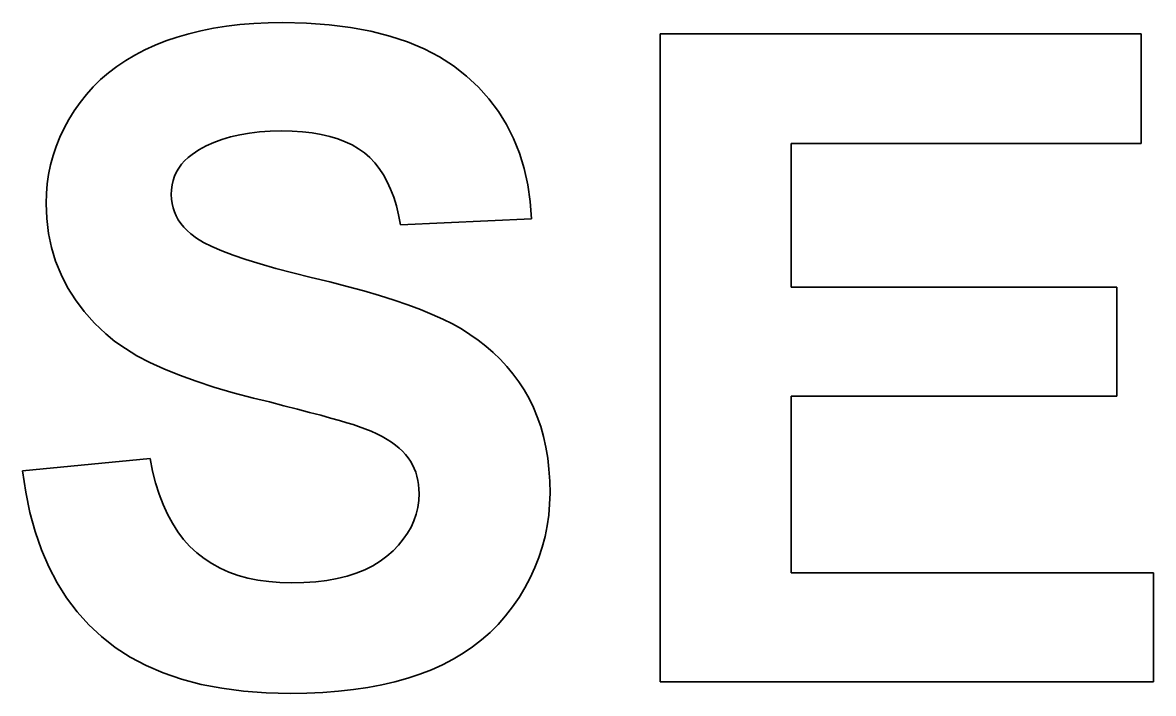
# Model space of a CAD drawing. Extents: x 23 to 587, y 4 to 413.
# Drawn here: x 237.538 to 238.846, y 159.187 to 159.963 of the extents above; entities that cross this region are included whole.
import ezdxf

# ---------------------------------------------------------------- set-up
doc = ezdxf.new("R2010")
doc.units = 0
doc.layers.get('0').update_dxf_attribs({"lineweight": 13})

# ---------------------------------------------------------------- blocks, each defined once
blk = doc.blocks.new('BLOCK7080')
at = {"color": 7, "lineweight": 35, "ltscale": 0.000852099}
blk.add_line((-61.5871, 38.8887), (-61.553, 38.8893), dxfattribs=at)
at = {"color": 7, "lineweight": 35, "ltscale": 0.001377}
blk.add_line((-61.553, 38.8893), (-61.498, 38.888), dxfattribs=at)
at = {"color": 7, "lineweight": 35, "ltscale": 0.000702461}
blk.add_line((-61.7973, 38.8559), (-61.7703, 38.8637), dxfattribs=at)
at = {"color": 7, "lineweight": 35, "ltscale": 0.000720176}
blk.add_line((-61.7703, 38.8637), (-61.7423, 38.8705), dxfattribs=at)
at = {"color": 7, "lineweight": 35, "ltscale": 0.000739418}
blk.add_line((-61.7423, 38.8705), (-61.7133, 38.8762), dxfattribs=at)
at = {"color": 7, "lineweight": 35, "ltscale": 0.000759692}
blk.add_line((-61.7133, 38.8762), (-61.6833, 38.8809), dxfattribs=at)
at = {"color": 7, "lineweight": 35, "ltscale": 0.000781481}
blk.add_line((-61.6833, 38.8809), (-61.6522, 38.8846), dxfattribs=at)
at = {"color": 7, "lineweight": 35, "ltscale": 0.000803925}
blk.add_line((-61.6522, 38.8846), (-61.6202, 38.8872), dxfattribs=at)
at = {"color": 7, "lineweight": 35, "ltscale": 0.000827365}
blk.add_line((-61.6202, 38.8872), (-61.5871, 38.8887), dxfattribs=at)
at = {"color": 7, "lineweight": 35, "ltscale": 0.001311}
blk.add_line((-61.498, 38.888), (-61.4457, 38.8843), dxfattribs=at)
at = {"color": 7, "lineweight": 35, "ltscale": 0.001247}
blk.add_line((-61.4457, 38.8843), (-61.3962, 38.8781), dxfattribs=at)
at = {"color": 7, "lineweight": 35, "ltscale": 0.001188}
blk.add_line((-61.3962, 38.8781), (-61.3495, 38.8695), dxfattribs=at)
at = {"color": 7, "lineweight": 35, "ltscale": 0.001132}
blk.add_line((-61.3495, 38.8695), (-61.3056, 38.8583), dxfattribs=at)
at = {"color": 7, "lineweight": 35, "ltscale": 0.027805}
blk.add_line((-60.6803, 38.8637), (-59.5681, 38.8637), dxfattribs=at)
at = {"color": 7, "lineweight": 35, "ltscale": 0.0375}
blk.add_line((-60.6803, 37.3637), (-60.6803, 38.8637), dxfattribs=at)
at = {"color": 7, "lineweight": 35, "ltscale": 0.006344}
blk.add_line((-59.5681, 38.8637), (-59.5681, 38.6099), dxfattribs=at)
at = {"color": 7, "lineweight": 35, "ltscale": 0.000656511}
blk.add_line((-61.8721, 38.8262), (-61.8482, 38.8371), dxfattribs=at)
at = {"color": 7, "lineweight": 35, "ltscale": 0.000671203}
blk.add_line((-61.8482, 38.8371), (-61.8233, 38.847), dxfattribs=at)
at = {"color": 7, "lineweight": 35, "ltscale": 0.000686353}
blk.add_line((-61.8233, 38.847), (-61.7973, 38.8559), dxfattribs=at)
at = {"color": 7, "lineweight": 35, "ltscale": 0.001083}
blk.add_line((-61.3056, 38.8583), (-61.2644, 38.8447), dxfattribs=at)
at = {"color": 7, "lineweight": 35, "ltscale": 0.001039}
blk.add_line((-61.2644, 38.8447), (-61.2261, 38.8286), dxfattribs=at)
at = {"color": 7, "lineweight": 35, "ltscale": 0.000627717}
blk.add_line((-61.9164, 38.8015), (-61.8949, 38.8143), dxfattribs=at)
at = {"color": 7, "lineweight": 35, "ltscale": 0.000641039}
blk.add_line((-61.8949, 38.8143), (-61.8721, 38.8262), dxfattribs=at)
at = {"color": 7, "lineweight": 35, "ltscale": 0.001002}
blk.add_line((-61.2261, 38.8286), (-61.1906, 38.81), dxfattribs=at)
at = {"color": 7, "lineweight": 35, "ltscale": 0.000606781}
blk.add_line((-61.9562, 38.773), (-61.9369, 38.7877), dxfattribs=at)
at = {"color": 7, "lineweight": 35, "ltscale": 0.000616202}
blk.add_line((-61.9369, 38.7877), (-61.9164, 38.8015), dxfattribs=at)
at = {"color": 7, "lineweight": 35, "ltscale": 0.000973123}
blk.add_line((-61.1906, 38.81), (-61.1579, 38.789), dxfattribs=at)
at = {"color": 7, "lineweight": 35, "ltscale": 0.000951848}
blk.add_line((-61.1579, 38.789), (-61.1279, 38.7655), dxfattribs=at)
at = {"color": 7, "lineweight": 35, "ltscale": 0.00059948}
blk.add_line((-61.9743, 38.7573), (-61.9562, 38.773), dxfattribs=at)
at = {"color": 7, "lineweight": 35, "ltscale": 0.000933457}
blk.add_line((-61.1279, 38.7655), (-61.1007, 38.7399), dxfattribs=at)
at = {"color": 7, "lineweight": 35, "ltscale": 0.000591919}
blk.add_line((-62.0072, 38.7231), (-61.9913, 38.7407), dxfattribs=at)
at = {"color": 7, "lineweight": 35, "ltscale": 0.000594416}
blk.add_line((-61.9913, 38.7407), (-61.9743, 38.7573), dxfattribs=at)
at = {"color": 7, "lineweight": 35, "ltscale": 0.00091573}
blk.add_line((-61.1007, 38.7399), (-61.0762, 38.7126), dxfattribs=at)
at = {"color": 7, "lineweight": 35, "ltscale": 0.00059134}
blk.add_line((-62.0219, 38.7046), (-62.0072, 38.7231), dxfattribs=at)
at = {"color": 7, "lineweight": 35, "ltscale": 0.000904527}
blk.add_line((-61.0762, 38.7126), (-61.0545, 38.6837), dxfattribs=at)
at = {"color": 7, "lineweight": 35, "ltscale": 0.000589929}
blk.add_line((-62.0478, 38.665), (-62.0355, 38.6851), dxfattribs=at)
at = {"color": 7, "lineweight": 35, "ltscale": 0.000593373}
blk.add_line((-62.0355, 38.6851), (-62.0219, 38.7046), dxfattribs=at)
at = {"color": 7, "lineweight": 35, "ltscale": 0.000900453}
blk.add_line((-61.0545, 38.6837), (-61.0354, 38.6532), dxfattribs=at)
at = {"color": 7, "lineweight": 35, "ltscale": 0.000579563}
blk.add_line((-62.0589, 38.6447), (-62.0478, 38.665), dxfattribs=at)
at = {"color": 7, "lineweight": 35, "ltscale": 0.00057219}
blk.add_line((-62.0686, 38.6239), (-62.0589, 38.6447), dxfattribs=at)
at = {"color": 7, "lineweight": 35, "ltscale": 0.000544876}
blk.add_line((-61.6525, 38.6299), (-61.6738, 38.625), dxfattribs=at)
at = {"color": 7, "lineweight": 35, "ltscale": 0.000567602}
blk.add_line((-61.6302, 38.6337), (-61.6525, 38.6299), dxfattribs=at)
at = {"color": 7, "lineweight": 35, "ltscale": 0.00059233}
blk.add_line((-61.6066, 38.6364), (-61.6302, 38.6337), dxfattribs=at)
at = {"color": 7, "lineweight": 35, "ltscale": 0.000618349}
blk.add_line((-61.5819, 38.638), (-61.6066, 38.6364), dxfattribs=at)
at = {"color": 7, "lineweight": 35, "ltscale": 0.000645771}
blk.add_line((-61.5561, 38.6386), (-61.5819, 38.638), dxfattribs=at)
at = {"color": 7, "lineweight": 35, "ltscale": 0.00062366}
blk.add_line((-61.5312, 38.6381), (-61.5561, 38.6386), dxfattribs=at)
at = {"color": 7, "lineweight": 35, "ltscale": 0.00059268}
blk.add_line((-61.5075, 38.6366), (-61.5312, 38.6381), dxfattribs=at)
at = {"color": 7, "lineweight": 35, "ltscale": 0.000563172}
blk.add_line((-61.4851, 38.634), (-61.5075, 38.6366), dxfattribs=at)
at = {"color": 7, "lineweight": 35, "ltscale": 0.000534946}
blk.add_line((-61.464, 38.6305), (-61.4851, 38.634), dxfattribs=at)
at = {"color": 7, "lineweight": 35, "ltscale": 0.000508481}
blk.add_line((-61.4442, 38.6259), (-61.464, 38.6305), dxfattribs=at)
at = {"color": 7, "lineweight": 35, "ltscale": 0.000903432}
blk.add_line((-61.0354, 38.6532), (-61.0191, 38.6209), dxfattribs=at)
at = {"color": 7, "lineweight": 35, "ltscale": 0.000561361}
blk.add_line((-62.0842, 38.5817), (-62.0771, 38.603), dxfattribs=at)
at = {"color": 7, "lineweight": 35, "ltscale": 0.000565407}
blk.add_line((-62.0771, 38.603), (-62.0686, 38.6239), dxfattribs=at)
at = {"color": 7, "lineweight": 35, "ltscale": 0.000476045}
blk.add_line((-61.7306, 38.6039), (-61.7473, 38.5947), dxfattribs=at)
at = {"color": 7, "lineweight": 35, "ltscale": 0.000489228}
blk.add_line((-61.7128, 38.612), (-61.7306, 38.6039), dxfattribs=at)
at = {"color": 7, "lineweight": 35, "ltscale": 0.000505497}
blk.add_line((-61.6939, 38.6191), (-61.7128, 38.612), dxfattribs=at)
at = {"color": 7, "lineweight": 35, "ltscale": 0.000524072}
blk.add_line((-61.6738, 38.625), (-61.6939, 38.6191), dxfattribs=at)
at = {"color": 7, "lineweight": 35, "ltscale": 0.000484126}
blk.add_line((-61.4257, 38.6204), (-61.4442, 38.6259), dxfattribs=at)
at = {"color": 7, "lineweight": 35, "ltscale": 0.00046204}
blk.add_line((-61.4084, 38.6138), (-61.4257, 38.6204), dxfattribs=at)
at = {"color": 7, "lineweight": 35, "ltscale": 0.000442618}
blk.add_line((-61.3924, 38.6062), (-61.4084, 38.6138), dxfattribs=at)
at = {"color": 7, "lineweight": 35, "ltscale": 0.00042589}
blk.add_line((-61.3777, 38.5976), (-61.3924, 38.6062), dxfattribs=at)
at = {"color": 7, "lineweight": 35, "ltscale": 0.000912871}
blk.add_line((-61.0191, 38.6209), (-61.0054, 38.5871), dxfattribs=at)
at = {"color": 7, "lineweight": 35, "ltscale": 0.008313}
blk.add_line((-60.3774, 38.6099), (-60.3774, 38.2774), dxfattribs=at)
at = {"color": 7, "lineweight": 35, "ltscale": 0.020234}
blk.add_line((-59.5681, 38.6099), (-60.3774, 38.6099), dxfattribs=at)
at = {"color": 7, "lineweight": 35, "ltscale": 0.000559222}
blk.add_line((-62.0901, 38.5601), (-62.0842, 38.5817), dxfattribs=at)
at = {"color": 7, "lineweight": 35, "ltscale": 0.000280001}
blk.add_line((-61.7719, 38.5772), (-61.7801, 38.5695), dxfattribs=at)
at = {"color": 7, "lineweight": 35, "ltscale": 0.000290932}
blk.add_line((-61.7628, 38.5844), (-61.7719, 38.5772), dxfattribs=at)
at = {"color": 7, "lineweight": 35, "ltscale": 0.000465464}
blk.add_line((-61.7473, 38.5947), (-61.7628, 38.5844), dxfattribs=at)
at = {"color": 7, "lineweight": 35, "ltscale": 0.000413217}
blk.add_line((-61.3643, 38.5879), (-61.3777, 38.5976), dxfattribs=at)
at = {"color": 7, "lineweight": 35, "ltscale": 0.000409616}
blk.add_line((-61.3519, 38.5772), (-61.3643, 38.5879), dxfattribs=at)
at = {"color": 7, "lineweight": 35, "ltscale": 0.000416213}
blk.add_line((-61.3405, 38.5651), (-61.3519, 38.5772), dxfattribs=at)
at = {"color": 7, "lineweight": 35, "ltscale": 0.000929425}
blk.add_line((-61.0054, 38.5871), (-60.9945, 38.5515), dxfattribs=at)
at = {"color": 7, "lineweight": 35, "ltscale": 0.000558711}
blk.add_line((-62.0946, 38.5382), (-62.0901, 38.5601), dxfattribs=at)
at = {"color": 7, "lineweight": 35, "ltscale": 0.000262668}
blk.add_line((-61.7936, 38.5528), (-61.7989, 38.5437), dxfattribs=at)
at = {"color": 7, "lineweight": 35, "ltscale": 0.000265872}
blk.add_line((-61.7873, 38.5614), (-61.7936, 38.5528), dxfattribs=at)
at = {"color": 7, "lineweight": 35, "ltscale": 0.000271835}
blk.add_line((-61.7801, 38.5695), (-61.7873, 38.5614), dxfattribs=at)
at = {"color": 7, "lineweight": 35, "ltscale": 0.000425983}
blk.add_line((-61.3299, 38.5517), (-61.3405, 38.5651), dxfattribs=at)
at = {"color": 7, "lineweight": 35, "ltscale": 0.000439502}
blk.add_line((-61.3202, 38.537), (-61.3299, 38.5517), dxfattribs=at)
at = {"color": 7, "lineweight": 35, "ltscale": 0.000952442}
blk.add_line((-60.9945, 38.5515), (-60.9863, 38.5143), dxfattribs=at)
at = {"color": 7, "lineweight": 35, "ltscale": 0.000560198}
blk.add_line((-62.0979, 38.516), (-62.0946, 38.5382), dxfattribs=at)
at = {"color": 7, "lineweight": 35, "ltscale": 0.000268848}
blk.add_line((-61.8066, 38.5241), (-61.809, 38.5136), dxfattribs=at)
at = {"color": 7, "lineweight": 35, "ltscale": 0.000264367}
blk.add_line((-61.8032, 38.5341), (-61.8066, 38.5241), dxfattribs=at)
at = {"color": 7, "lineweight": 35, "ltscale": 0.000261879}
blk.add_line((-61.7989, 38.5437), (-61.8032, 38.5341), dxfattribs=at)
at = {"color": 7, "lineweight": 35, "ltscale": 0.000455754}
blk.add_line((-61.3114, 38.5211), (-61.3202, 38.537), dxfattribs=at)
at = {"color": 7, "lineweight": 35, "ltscale": 0.000564017}
blk.add_line((-62.0998, 38.4936), (-62.0979, 38.516), dxfattribs=at)
at = {"color": 7, "lineweight": 35, "ltscale": 0.000285978}
blk.add_line((-61.8104, 38.5027), (-61.8109, 38.4913), dxfattribs=at)
at = {"color": 7, "lineweight": 35, "ltscale": 0.000276262}
blk.add_line((-61.809, 38.5136), (-61.8104, 38.5027), dxfattribs=at)
at = {"color": 7, "lineweight": 35, "ltscale": 0.000475156}
blk.add_line((-61.3036, 38.5038), (-61.3114, 38.5211), dxfattribs=at)
at = {"color": 7, "lineweight": 35, "ltscale": 0.000496173}
blk.add_line((-61.2965, 38.4852), (-61.3036, 38.5038), dxfattribs=at)
at = {"color": 7, "lineweight": 35, "ltscale": 0.000980885}
blk.add_line((-60.9863, 38.5143), (-60.9808, 38.4755), dxfattribs=at)
at = {"color": 7, "lineweight": 35, "ltscale": 0.000569381}
blk.add_line((-62.1005, 38.4708), (-62.0998, 38.4936), dxfattribs=at)
at = {"color": 7, "lineweight": 35, "ltscale": 0.000877305}
blk.add_line((-62.0991, 38.4357), (-62.1005, 38.4708), dxfattribs=at)
at = {"color": 7, "lineweight": 35, "ltscale": 0.000262692}
blk.add_line((-61.8109, 38.4913), (-61.8104, 38.4808), dxfattribs=at)
at = {"color": 7, "lineweight": 35, "ltscale": 0.000256679}
blk.add_line((-61.8104, 38.4808), (-61.8091, 38.4706), dxfattribs=at)
at = {"color": 7, "lineweight": 35, "ltscale": 0.000519999}
blk.add_line((-61.2904, 38.4653), (-61.2965, 38.4852), dxfattribs=at)
at = {"color": 7, "lineweight": 35, "ltscale": 0.001015}
blk.add_line((-60.9808, 38.4755), (-60.978, 38.435), dxfattribs=at)
at = {"color": 7, "lineweight": 35, "ltscale": 0.000253135}
blk.add_line((-61.8091, 38.4706), (-61.8068, 38.4607), dxfattribs=at)
at = {"color": 7, "lineweight": 35, "ltscale": 0.000251814}
blk.add_line((-61.8068, 38.4607), (-61.8037, 38.4511), dxfattribs=at)
at = {"color": 7, "lineweight": 35, "ltscale": 0.000252729}
blk.add_line((-61.8037, 38.4511), (-61.7996, 38.4419), dxfattribs=at)
at = {"color": 7, "lineweight": 35, "ltscale": 0.000544992}
blk.add_line((-61.2852, 38.4442), (-61.2904, 38.4653), dxfattribs=at)
at = {"color": 7, "lineweight": 35, "ltscale": 0.000855816}
blk.add_line((-62.0949, 38.4017), (-62.0991, 38.4357), dxfattribs=at)
at = {"color": 7, "lineweight": 35, "ltscale": 0.000255857}
blk.add_line((-61.7996, 38.4419), (-61.7947, 38.4329), dxfattribs=at)
at = {"color": 7, "lineweight": 35, "ltscale": 0.00026082}
blk.add_line((-61.7947, 38.4329), (-61.7888, 38.4243), dxfattribs=at)
at = {"color": 7, "lineweight": 35, "ltscale": 0.000268381}
blk.add_line((-61.7888, 38.4243), (-61.7821, 38.4159), dxfattribs=at)
at = {"color": 7, "lineweight": 35, "ltscale": 0.000572246}
blk.add_line((-61.2809, 38.4217), (-61.2852, 38.4442), dxfattribs=at)
at = {"color": 7, "lineweight": 35, "ltscale": 0.007579}
blk.add_line((-60.978, 38.435), (-61.2809, 38.4217), dxfattribs=at)
at = {"color": 7, "lineweight": 35, "ltscale": 0.000840407}
blk.add_line((-62.088, 38.3688), (-62.0949, 38.4017), dxfattribs=at)
at = {"color": 7, "lineweight": 35, "ltscale": 0.000277385}
blk.add_line((-61.7821, 38.4159), (-61.7744, 38.4079), dxfattribs=at)
at = {"color": 7, "lineweight": 35, "ltscale": 0.000288027}
blk.add_line((-61.7744, 38.4079), (-61.7659, 38.4002), dxfattribs=at)
at = {"color": 7, "lineweight": 35, "ltscale": 0.000406758}
blk.add_line((-61.7659, 38.4002), (-61.7528, 38.3905), dxfattribs=at)
at = {"color": 7, "lineweight": 35, "ltscale": 0.000831281}
blk.add_line((-62.0784, 38.337), (-62.088, 38.3688), dxfattribs=at)
at = {"color": 7, "lineweight": 35, "ltscale": 0.000476396}
blk.add_line((-61.7528, 38.3905), (-61.7364, 38.3808), dxfattribs=at)
at = {"color": 7, "lineweight": 35, "ltscale": 0.000548988}
blk.add_line((-61.7364, 38.3808), (-61.7168, 38.371), dxfattribs=at)
at = {"color": 7, "lineweight": 35, "ltscale": 0.000624323}
blk.add_line((-61.7168, 38.371), (-61.6938, 38.3611), dxfattribs=at)
at = {"color": 7, "lineweight": 35, "ltscale": 0.000700878}
blk.add_line((-61.6938, 38.3611), (-61.6676, 38.3511), dxfattribs=at)
at = {"color": 7, "lineweight": 35, "ltscale": 0.000778465}
blk.add_line((-61.6676, 38.3511), (-61.6382, 38.341), dxfattribs=at)
at = {"color": 7, "lineweight": 35, "ltscale": 0.000857029}
blk.add_line((-61.6382, 38.341), (-61.6054, 38.3309), dxfattribs=at)
at = {"color": 7, "lineweight": 35, "ltscale": 0.000828722}
blk.add_line((-62.0659, 38.3063), (-62.0784, 38.337), dxfattribs=at)
at = {"color": 7, "lineweight": 35, "ltscale": 0.000935958}
blk.add_line((-61.6054, 38.3309), (-61.5694, 38.3206), dxfattribs=at)
at = {"color": 7, "lineweight": 35, "ltscale": 0.001016}
blk.add_line((-61.5694, 38.3206), (-61.5301, 38.3103), dxfattribs=at)
at = {"color": 7, "lineweight": 35, "ltscale": 0.000832554}
blk.add_line((-62.0507, 38.2767), (-62.0659, 38.3063), dxfattribs=at)
at = {"color": 7, "lineweight": 35, "ltscale": 0.001095}
blk.add_line((-61.5301, 38.3103), (-61.4876, 38.2999), dxfattribs=at)
at = {"color": 7, "lineweight": 35, "ltscale": 0.001108}
blk.add_line((-61.4876, 38.2999), (-61.4445, 38.2894), dxfattribs=at)
at = {"color": 7, "lineweight": 35, "ltscale": 0.001052}
blk.add_line((-61.4445, 38.2894), (-61.4038, 38.2789), dxfattribs=at)
at = {"color": 7, "lineweight": 35, "ltscale": 0.000843536}
blk.add_line((-62.0328, 38.2481), (-62.0507, 38.2767), dxfattribs=at)
at = {"color": 7, "lineweight": 35, "ltscale": 0.000997098}
blk.add_line((-61.4038, 38.2789), (-61.3653, 38.2683), dxfattribs=at)
at = {"color": 7, "lineweight": 35, "ltscale": 0.000942325}
blk.add_line((-61.3653, 38.2683), (-61.3292, 38.2576), dxfattribs=at)
at = {"color": 7, "lineweight": 35, "ltscale": 0.018827}
for p, q in [((-60.3774, 38.2774), (-59.6243, 38.2774)), ((-59.6243, 38.0247), (-60.3774, 38.0247))]:
    blk.add_line(p, q, dxfattribs=at)
at = {"color": 7, "lineweight": 35, "ltscale": 0.006318}
for p, q in [((-59.6243, 38.2774), (-59.6243, 38.0247)), ((-59.5394, 37.6164), (-59.5394, 37.3637))]:
    blk.add_line(p, q, dxfattribs=at)
at = {"color": 7, "lineweight": 35, "ltscale": 0.000860033}
blk.add_line((-62.0121, 38.2206), (-62.0328, 38.2481), dxfattribs=at)
at = {"color": 7, "lineweight": 35, "ltscale": 0.000887643}
blk.add_line((-61.3292, 38.2576), (-61.2953, 38.2468), dxfattribs=at)
at = {"color": 7, "lineweight": 35, "ltscale": 0.000833722}
blk.add_line((-61.2953, 38.2468), (-61.2638, 38.236), dxfattribs=at)
at = {"color": 7, "lineweight": 35, "ltscale": 0.000780297}
blk.add_line((-61.2638, 38.236), (-61.2346, 38.2251), dxfattribs=at)
at = {"color": 7, "lineweight": 35, "ltscale": 0.000883266}
blk.add_line((-61.9886, 38.1942), (-62.0121, 38.2206), dxfattribs=at)
at = {"color": 7, "lineweight": 35, "ltscale": 0.000727021}
blk.add_line((-61.2346, 38.2251), (-61.2076, 38.2141), dxfattribs=at)
at = {"color": 7, "lineweight": 35, "ltscale": 0.000674963}
blk.add_line((-61.2076, 38.2141), (-61.183, 38.2031), dxfattribs=at)
at = {"color": 7, "lineweight": 35, "ltscale": 0.000911349}
blk.add_line((-61.9623, 38.1689), (-61.9886, 38.1942), dxfattribs=at)
at = {"color": 7, "lineweight": 35, "ltscale": 0.00062354}
blk.add_line((-61.183, 38.2031), (-61.1607, 38.192), dxfattribs=at)
at = {"color": 7, "lineweight": 35, "ltscale": 0.000593282}
blk.add_line((-61.1607, 38.192), (-61.1399, 38.1804), dxfattribs=at)
at = {"color": 7, "lineweight": 35, "ltscale": 0.000682478}
blk.add_line((-61.9412, 38.1516), (-61.9623, 38.1689), dxfattribs=at)
at = {"color": 7, "lineweight": 35, "ltscale": 0.000583685}
blk.add_line((-61.1399, 38.1804), (-61.1201, 38.168), dxfattribs=at)
at = {"color": 7, "lineweight": 35, "ltscale": 0.000575803}
blk.add_line((-61.1201, 38.168), (-61.1013, 38.1548), dxfattribs=at)
at = {"color": 7, "lineweight": 35, "ltscale": 0.000732025}
blk.add_line((-61.9172, 38.1349), (-61.9412, 38.1516), dxfattribs=at)
at = {"color": 7, "lineweight": 35, "ltscale": 0.000785465}
blk.add_line((-61.8903, 38.1186), (-61.9172, 38.1349), dxfattribs=at)
at = {"color": 7, "lineweight": 35, "ltscale": 0.000569652}
blk.add_line((-61.1013, 38.1548), (-61.0833, 38.1408), dxfattribs=at)
at = {"color": 7, "lineweight": 35, "ltscale": 0.000564681}
blk.add_line((-61.0833, 38.1408), (-61.0663, 38.126), dxfattribs=at)
at = {"color": 7, "lineweight": 35, "ltscale": 0.000842074}
blk.add_line((-61.8605, 38.103), (-61.8903, 38.1186), dxfattribs=at)
at = {"color": 7, "lineweight": 35, "ltscale": 0.000561678}
blk.add_line((-61.0663, 38.126), (-61.0501, 38.1103), dxfattribs=at)
at = {"color": 7, "lineweight": 35, "ltscale": 0.000560416}
blk.add_line((-61.0501, 38.1103), (-61.035, 38.0938), dxfattribs=at)
at = {"color": 7, "lineweight": 35, "ltscale": 0.000901047}
blk.add_line((-61.8278, 38.0879), (-61.8605, 38.103), dxfattribs=at)
at = {"color": 7, "lineweight": 35, "ltscale": 0.000962192}
blk.add_line((-61.7921, 38.0733), (-61.8278, 38.0879), dxfattribs=at)
at = {"color": 7, "lineweight": 35, "ltscale": 0.000560369}
blk.add_line((-61.035, 38.0938), (-61.0207, 38.0766), dxfattribs=at)
at = {"color": 7, "lineweight": 35, "ltscale": 0.001025}
blk.add_line((-61.7536, 38.0593), (-61.7921, 38.0733), dxfattribs=at)
at = {"color": 7, "lineweight": 35, "ltscale": 0.001089}
blk.add_line((-61.7122, 38.0458), (-61.7536, 38.0593), dxfattribs=at)
at = {"color": 7, "lineweight": 35, "ltscale": 0.000562663}
blk.add_line((-61.0207, 38.0766), (-61.0073, 38.0584), dxfattribs=at)
at = {"color": 7, "lineweight": 35, "ltscale": 0.000566266}
blk.add_line((-61.0073, 38.0584), (-60.9949, 38.0395), dxfattribs=at)
at = {"color": 7, "lineweight": 35, "ltscale": 0.001155}
blk.add_line((-61.6678, 38.0329), (-61.7122, 38.0458), dxfattribs=at)
at = {"color": 7, "lineweight": 35, "ltscale": 0.001221}
blk.add_line((-61.6206, 38.0206), (-61.6678, 38.0329), dxfattribs=at)
at = {"color": 7, "lineweight": 35, "ltscale": 0.000570655}
blk.add_line((-60.9949, 38.0395), (-60.9835, 38.0197), dxfattribs=at)
at = {"color": 7, "lineweight": 35, "ltscale": 0.000940359}
blk.add_line((-61.5841, 38.0115), (-61.6206, 38.0206), dxfattribs=at)
at = {"color": 7, "lineweight": 35, "ltscale": 0.000871077}
blk.add_line((-61.5503, 38.0029), (-61.5841, 38.0115), dxfattribs=at)
at = {"color": 7, "lineweight": 35, "ltscale": 0.000801718}
blk.add_line((-61.5192, 37.9949), (-61.5503, 38.0029), dxfattribs=at)
at = {"color": 7, "lineweight": 35, "ltscale": 0.000576741}
blk.add_line((-60.9835, 38.0197), (-60.9734, 37.999), dxfattribs=at)
at = {"color": 7, "lineweight": 35, "ltscale": 0.010206}
blk.add_line((-60.3774, 38.0247), (-60.3774, 37.6164), dxfattribs=at)
at = {"color": 7, "lineweight": 35, "ltscale": 0.000731965}
blk.add_line((-61.4909, 37.9875), (-61.5192, 37.9949), dxfattribs=at)
at = {"color": 7, "lineweight": 35, "ltscale": 0.000662691}
blk.add_line((-61.4653, 37.9807), (-61.4909, 37.9875), dxfattribs=at)
at = {"color": 7, "lineweight": 35, "ltscale": 0.000593319}
blk.add_line((-61.4424, 37.9744), (-61.4653, 37.9807), dxfattribs=at)
at = {"color": 7, "lineweight": 35, "ltscale": 0.000523884}
blk.add_line((-61.4222, 37.9687), (-61.4424, 37.9744), dxfattribs=at)
at = {"color": 7, "lineweight": 35, "ltscale": 0.000584946}
blk.add_line((-60.9734, 37.999), (-60.9644, 37.9774), dxfattribs=at)
at = {"color": 7, "lineweight": 35, "ltscale": 0.000595714}
blk.add_line((-60.9644, 37.9774), (-60.9566, 37.9549), dxfattribs=at)
at = {"color": 7, "lineweight": 35, "ltscale": 0.000454474}
blk.add_line((-61.4048, 37.9636), (-61.4222, 37.9687), dxfattribs=at)
at = {"color": 7, "lineweight": 35, "ltscale": 0.000385253}
blk.add_line((-61.3901, 37.9591), (-61.4048, 37.9636), dxfattribs=at)
at = {"color": 7, "lineweight": 35, "ltscale": 0.000315992}
blk.add_line((-61.3781, 37.9551), (-61.3901, 37.9591), dxfattribs=at)
at = {"color": 7, "lineweight": 35, "ltscale": 0.000402553}
blk.add_line((-61.363, 37.9495), (-61.3781, 37.9551), dxfattribs=at)
at = {"color": 7, "lineweight": 35, "ltscale": 0.000382507}
blk.add_line((-61.3488, 37.9437), (-61.363, 37.9495), dxfattribs=at)
at = {"color": 7, "lineweight": 35, "ltscale": 0.000608606}
blk.add_line((-60.9566, 37.9549), (-60.95, 37.9314), dxfattribs=at)
at = {"color": 7, "lineweight": 35, "ltscale": 0.000363116}
blk.add_line((-61.3356, 37.9377), (-61.3488, 37.9437), dxfattribs=at)
at = {"color": 7, "lineweight": 35, "ltscale": 0.000344424}
blk.add_line((-61.3233, 37.9314), (-61.3356, 37.9377), dxfattribs=at)
at = {"color": 7, "lineweight": 35, "ltscale": 0.000325896}
blk.add_line((-61.312, 37.925), (-61.3233, 37.9314), dxfattribs=at)
at = {"color": 7, "lineweight": 35, "ltscale": 0.000308664}
blk.add_line((-61.3015, 37.9184), (-61.312, 37.925), dxfattribs=at)
at = {"color": 7, "lineweight": 35, "ltscale": 0.000623537}
blk.add_line((-60.95, 37.9314), (-60.9446, 37.9071), dxfattribs=at)
at = {"color": 7, "lineweight": 35, "ltscale": 0.000292049}
blk.add_line((-61.292, 37.9116), (-61.3015, 37.9184), dxfattribs=at)
at = {"color": 7, "lineweight": 35, "ltscale": 0.000276172}
blk.add_line((-61.2835, 37.9047), (-61.292, 37.9116), dxfattribs=at)
at = {"color": 7, "lineweight": 35, "ltscale": 0.000262174}
blk.add_line((-61.2758, 37.8975), (-61.2835, 37.9047), dxfattribs=at)
at = {"color": 7, "lineweight": 35, "ltscale": 0.000249108}
blk.add_line((-61.2691, 37.8901), (-61.2758, 37.8975), dxfattribs=at)
at = {"color": 7, "lineweight": 35, "ltscale": 0.000640009}
blk.add_line((-60.9446, 37.9071), (-60.9404, 37.8818), dxfattribs=at)
at = {"color": 7, "lineweight": 35, "ltscale": 0.007402}
blk.add_line((-62.1547, 37.8518), (-61.86, 37.8804), dxfattribs=at)
at = {"color": 7, "lineweight": 35, "ltscale": 0.00073691}
blk.add_line((-61.86, 37.8804), (-61.8541, 37.8515), dxfattribs=at)
at = {"color": 7, "lineweight": 35, "ltscale": 0.000241555}
blk.add_line((-61.2632, 37.8825), (-61.2691, 37.8901), dxfattribs=at)
at = {"color": 7, "lineweight": 35, "ltscale": 0.000238674}
blk.add_line((-61.2579, 37.8746), (-61.2632, 37.8825), dxfattribs=at)
at = {"color": 7, "lineweight": 35, "ltscale": 0.000237523}
blk.add_line((-61.2532, 37.8663), (-61.2579, 37.8746), dxfattribs=at)
at = {"color": 7, "lineweight": 35, "ltscale": 0.000658482}
blk.add_line((-60.9404, 37.8818), (-60.9374, 37.8557), dxfattribs=at)
at = {"color": 7, "lineweight": 35, "ltscale": 0.001242}
blk.add_line((-62.1475, 37.8026), (-62.1547, 37.8518), dxfattribs=at)
at = {"color": 7, "lineweight": 35, "ltscale": 0.00070427}
blk.add_line((-61.8541, 37.8515), (-61.8472, 37.8242), dxfattribs=at)
at = {"color": 7, "lineweight": 35, "ltscale": 0.000237201}
blk.add_line((-61.2491, 37.8577), (-61.2532, 37.8663), dxfattribs=at)
at = {"color": 7, "lineweight": 35, "ltscale": 0.000238386}
blk.add_line((-61.2457, 37.8488), (-61.2491, 37.8577), dxfattribs=at)
at = {"color": 7, "lineweight": 35, "ltscale": 0.000240857}
blk.add_line((-61.2429, 37.8396), (-61.2457, 37.8488), dxfattribs=at)
at = {"color": 7, "lineweight": 35, "ltscale": 0.000678582}
blk.add_line((-60.9374, 37.8557), (-60.9356, 37.8286), dxfattribs=at)
at = {"color": 7, "lineweight": 35, "ltscale": 0.000674336}
blk.add_line((-61.8472, 37.8242), (-61.8391, 37.7985), dxfattribs=at)
at = {"color": 7, "lineweight": 35, "ltscale": 0.000244586}
blk.add_line((-61.2407, 37.8301), (-61.2429, 37.8396), dxfattribs=at)
at = {"color": 7, "lineweight": 35, "ltscale": 0.000249137}
blk.add_line((-61.2392, 37.8202), (-61.2407, 37.8301), dxfattribs=at)
at = {"color": 7, "lineweight": 35, "ltscale": 0.00025513}
blk.add_line((-61.2382, 37.8101), (-61.2392, 37.8202), dxfattribs=at)
at = {"color": 7, "lineweight": 35, "ltscale": 0.000699787}
blk.add_line((-60.9356, 37.8286), (-60.935, 37.8006), dxfattribs=at)
at = {"color": 7, "lineweight": 35, "ltscale": 0.001193}
blk.add_line((-62.1379, 37.7559), (-62.1475, 37.8026), dxfattribs=at)
at = {"color": 7, "lineweight": 35, "ltscale": 0.00064577}
blk.add_line((-61.8391, 37.7985), (-61.83, 37.7743), dxfattribs=at)
at = {"color": 7, "lineweight": 35, "ltscale": 0.000409752}
blk.add_line((-61.2386, 37.7832), (-61.2379, 37.7996), dxfattribs=at)
at = {"color": 7, "lineweight": 35, "ltscale": 0.000262192}
blk.add_line((-61.2379, 37.7996), (-61.2382, 37.8101), dxfattribs=at)
at = {"color": 7, "lineweight": 35, "ltscale": 0.000640726}
blk.add_line((-60.935, 37.8006), (-60.9358, 37.775), dxfattribs=at)
at = {"color": 7, "lineweight": 35, "ltscale": 0.000619966}
blk.add_line((-61.83, 37.7743), (-61.8197, 37.7517), dxfattribs=at)
at = {"color": 7, "lineweight": 35, "ltscale": 0.000398912}
blk.add_line((-61.2446, 37.7517), (-61.2409, 37.7673), dxfattribs=at)
at = {"color": 7, "lineweight": 35, "ltscale": 0.00040247}
blk.add_line((-61.2409, 37.7673), (-61.2386, 37.7832), dxfattribs=at)
at = {"color": 7, "lineweight": 35, "ltscale": 0.000634759}
blk.add_line((-60.9358, 37.775), (-60.9379, 37.7497), dxfattribs=at)
at = {"color": 7, "lineweight": 35, "ltscale": 0.001149}
blk.add_line((-62.1258, 37.7115), (-62.1379, 37.7559), dxfattribs=at)
at = {"color": 7, "lineweight": 35, "ltscale": 0.000596978}
blk.add_line((-61.8197, 37.7517), (-61.8084, 37.7307), dxfattribs=at)
at = {"color": 7, "lineweight": 35, "ltscale": 0.000399301}
blk.add_line((-61.2498, 37.7366), (-61.2446, 37.7517), dxfattribs=at)
at = {"color": 7, "lineweight": 35, "ltscale": 0.000630478}
blk.add_line((-60.9379, 37.7497), (-60.9415, 37.7247), dxfattribs=at)
at = {"color": 7, "lineweight": 35, "ltscale": 0.000576599}
blk.add_line((-61.8084, 37.7307), (-61.7959, 37.7113), dxfattribs=at)
at = {"color": 7, "lineweight": 35, "ltscale": 0.000410943}
blk.add_line((-61.2646, 37.7077), (-61.2564, 37.7219), dxfattribs=at)
at = {"color": 7, "lineweight": 35, "ltscale": 0.00040351}
blk.add_line((-61.2564, 37.7219), (-61.2498, 37.7366), dxfattribs=at)
at = {"color": 7, "lineweight": 35, "ltscale": 0.000628663}
blk.add_line((-60.9415, 37.7247), (-60.9465, 37.7001), dxfattribs=at)
at = {"color": 7, "lineweight": 35, "ltscale": 0.001109}
blk.add_line((-62.1113, 37.6696), (-62.1258, 37.7115), dxfattribs=at)
at = {"color": 7, "lineweight": 35, "ltscale": 0.000560093}
blk.add_line((-61.7959, 37.7113), (-61.7824, 37.6934), dxfattribs=at)
at = {"color": 7, "lineweight": 35, "ltscale": 0.00054713}
blk.add_line((-61.7824, 37.6934), (-61.7678, 37.6772), dxfattribs=at)
at = {"color": 7, "lineweight": 35, "ltscale": 0.00043591}
blk.add_line((-61.2854, 37.6804), (-61.2743, 37.6938), dxfattribs=at)
at = {"color": 7, "lineweight": 35, "ltscale": 0.00042201}
blk.add_line((-61.2743, 37.6938), (-61.2646, 37.7077), dxfattribs=at)
at = {"color": 7, "lineweight": 35, "ltscale": 0.00062871}
blk.add_line((-60.9465, 37.7001), (-60.9529, 37.6758), dxfattribs=at)
at = {"color": 7, "lineweight": 35, "ltscale": 0.001075}
blk.add_line((-62.0943, 37.6301), (-62.1113, 37.6696), dxfattribs=at)
at = {"color": 7, "lineweight": 35, "ltscale": 0.000538156}
blk.add_line((-61.7678, 37.6772), (-61.7521, 37.6625), dxfattribs=at)
at = {"color": 7, "lineweight": 35, "ltscale": 0.000535098}
blk.add_line((-61.7521, 37.6625), (-61.7352, 37.6492), dxfattribs=at)
at = {"color": 7, "lineweight": 35, "ltscale": 0.000472786}
blk.add_line((-61.3121, 37.6548), (-61.298, 37.6674), dxfattribs=at)
at = {"color": 7, "lineweight": 35, "ltscale": 0.000452813}
blk.add_line((-61.298, 37.6674), (-61.2854, 37.6804), dxfattribs=at)
at = {"color": 7, "lineweight": 35, "ltscale": 0.000631212}
blk.add_line((-60.9529, 37.6758), (-60.9608, 37.6518), dxfattribs=at)
at = {"color": 7, "lineweight": 35, "ltscale": 0.00053791}
blk.add_line((-61.7352, 37.6492), (-61.7172, 37.6374), dxfattribs=at)
at = {"color": 7, "lineweight": 35, "ltscale": 0.000544228}
blk.add_line((-61.7172, 37.6374), (-61.6981, 37.627), dxfattribs=at)
at = {"color": 7, "lineweight": 35, "ltscale": 0.000499857}
blk.add_line((-61.3446, 37.6325), (-61.3276, 37.643), dxfattribs=at)
at = {"color": 7, "lineweight": 35, "ltscale": 0.000487378}
blk.add_line((-61.3276, 37.643), (-61.3121, 37.6548), dxfattribs=at)
at = {"color": 7, "lineweight": 35, "ltscale": 0.000635418}
blk.add_line((-60.9608, 37.6518), (-60.9701, 37.6281), dxfattribs=at)
at = {"color": 7, "lineweight": 35, "ltscale": 0.001048}
blk.add_line((-62.0749, 37.593), (-62.0943, 37.6301), dxfattribs=at)
at = {"color": 7, "lineweight": 35, "ltscale": 0.000554451}
blk.add_line((-61.6981, 37.627), (-61.6779, 37.6179), dxfattribs=at)
at = {"color": 7, "lineweight": 35, "ltscale": 0.000567714}
blk.add_line((-61.6779, 37.6179), (-61.6565, 37.6103), dxfattribs=at)
at = {"color": 7, "lineweight": 35, "ltscale": 0.000584182}
blk.add_line((-61.6565, 37.6103), (-61.634, 37.604), dxfattribs=at)
at = {"color": 7, "lineweight": 35, "ltscale": 0.000586125}
blk.add_line((-61.4271, 37.6028), (-61.4043, 37.6084), dxfattribs=at)
at = {"color": 7, "lineweight": 35, "ltscale": 0.000559595}
blk.add_line((-61.4043, 37.6084), (-61.383, 37.6152), dxfattribs=at)
at = {"color": 7, "lineweight": 35, "ltscale": 0.000536347}
blk.add_line((-61.383, 37.6152), (-61.3631, 37.6232), dxfattribs=at)
at = {"color": 7, "lineweight": 35, "ltscale": 0.000516232}
blk.add_line((-61.3631, 37.6232), (-61.3446, 37.6325), dxfattribs=at)
at = {"color": 7, "lineweight": 35, "ltscale": 0.000642189}
blk.add_line((-60.9701, 37.6281), (-60.9809, 37.6048), dxfattribs=at)
at = {"color": 7, "lineweight": 35, "ltscale": 0.02095}
blk.add_line((-60.3774, 37.6164), (-59.5394, 37.6164), dxfattribs=at)
at = {"color": 7, "lineweight": 35, "ltscale": 0.001026}
blk.add_line((-62.053, 37.5583), (-62.0749, 37.593), dxfattribs=at)
at = {"color": 7, "lineweight": 35, "ltscale": 0.000603665}
blk.add_line((-61.634, 37.604), (-61.6104, 37.5991), dxfattribs=at)
at = {"color": 7, "lineweight": 35, "ltscale": 0.000625774}
blk.add_line((-61.6104, 37.5991), (-61.5856, 37.5957), dxfattribs=at)
at = {"color": 7, "lineweight": 35, "ltscale": 0.00065023}
blk.add_line((-61.5856, 37.5957), (-61.5596, 37.5936), dxfattribs=at)
at = {"color": 7, "lineweight": 35, "ltscale": 0.000676542}
blk.add_line((-61.5596, 37.5936), (-61.5326, 37.5929), dxfattribs=at)
at = {"color": 7, "lineweight": 35, "ltscale": 0.000713713}
blk.add_line((-61.5326, 37.5929), (-61.504, 37.5935), dxfattribs=at)
at = {"color": 7, "lineweight": 35, "ltscale": 0.000679097}
blk.add_line((-61.504, 37.5935), (-61.4769, 37.5954), dxfattribs=at)
at = {"color": 7, "lineweight": 35, "ltscale": 0.000646081}
blk.add_line((-61.4769, 37.5954), (-61.4513, 37.5985), dxfattribs=at)
at = {"color": 7, "lineweight": 35, "ltscale": 0.000615019}
blk.add_line((-61.4513, 37.5985), (-61.4271, 37.6028), dxfattribs=at)
at = {"color": 7, "lineweight": 35, "ltscale": 0.000661058}
blk.add_line((-60.9931, 37.5818), (-61.0067, 37.5591), dxfattribs=at)
at = {"color": 7, "lineweight": 35, "ltscale": 0.000650504}
blk.add_line((-60.9809, 37.6048), (-60.9931, 37.5818), dxfattribs=at)
at = {"color": 7, "lineweight": 35, "ltscale": 0.001011}
for p, q in [((-62.0286, 37.526), (-62.053, 37.5583)), ((-61.9407, 37.4436), (-61.9726, 37.4686))]:
    blk.add_line(p, q, dxfattribs=at)
at = {"color": 7, "lineweight": 35, "ltscale": 0.000663394}
blk.add_line((-61.0067, 37.5591), (-61.0216, 37.5372), dxfattribs=at)
at = {"color": 7, "lineweight": 35, "ltscale": 0.000656893}
blk.add_line((-61.0216, 37.5372), (-61.0377, 37.5164), dxfattribs=at)
at = {"color": 7, "lineweight": 35, "ltscale": 0.001004}
for p, q in [((-62.0018, 37.4961), (-62.0286, 37.526)), ((-61.9726, 37.4686), (-62.0018, 37.4961))]:
    blk.add_line(p, q, dxfattribs=at)
at = {"color": 7, "lineweight": 35, "ltscale": 0.000653937}
blk.add_line((-61.0377, 37.5164), (-61.055, 37.4968), dxfattribs=at)
at = {"color": 7, "lineweight": 35, "ltscale": 0.000654932}
blk.add_line((-61.0735, 37.4783), (-61.0931, 37.461), dxfattribs=at)
at = {"color": 7, "lineweight": 35, "ltscale": 0.000653031}
blk.add_line((-61.055, 37.4968), (-61.0735, 37.4783), dxfattribs=at)
at = {"color": 7, "lineweight": 35, "ltscale": 0.000659487}
blk.add_line((-61.0931, 37.461), (-61.114, 37.4449), dxfattribs=at)
at = {"color": 7, "lineweight": 35, "ltscale": 0.001027}
blk.add_line((-61.9063, 37.4212), (-61.9407, 37.4436), dxfattribs=at)
at = {"color": 7, "lineweight": 35, "ltscale": 0.000675879}
blk.add_line((-61.136, 37.4299), (-61.1592, 37.416), dxfattribs=at)
at = {"color": 7, "lineweight": 35, "ltscale": 0.000666299}
blk.add_line((-61.114, 37.4449), (-61.136, 37.4299), dxfattribs=at)
at = {"color": 7, "lineweight": 35, "ltscale": 0.00105}
blk.add_line((-61.8692, 37.4015), (-61.9063, 37.4212), dxfattribs=at)
at = {"color": 7, "lineweight": 35, "ltscale": 0.001081}
blk.add_line((-61.8295, 37.3844), (-61.8692, 37.4015), dxfattribs=at)
at = {"color": 7, "lineweight": 35, "ltscale": 0.000701746}
blk.add_line((-61.1837, 37.4033), (-61.2093, 37.3918), dxfattribs=at)
at = {"color": 7, "lineweight": 35, "ltscale": 0.000687935}
blk.add_line((-61.1592, 37.416), (-61.1837, 37.4033), dxfattribs=at)
at = {"color": 7, "lineweight": 35, "ltscale": 0.001119}
blk.add_line((-61.7871, 37.37), (-61.8295, 37.3844), dxfattribs=at)
at = {"color": 7, "lineweight": 35, "ltscale": 0.000740624}
blk.add_line((-61.2361, 37.3814), (-61.2642, 37.3721), dxfattribs=at)
at = {"color": 7, "lineweight": 35, "ltscale": 0.000719675}
blk.add_line((-61.2093, 37.3918), (-61.2361, 37.3814), dxfattribs=at)
at = {"color": 7, "lineweight": 35, "ltscale": 0.001164}
blk.add_line((-61.7421, 37.3581), (-61.7871, 37.37), dxfattribs=at)
at = {"color": 7, "lineweight": 35, "ltscale": 0.001213}
blk.add_line((-61.6944, 37.3489), (-61.7421, 37.3581), dxfattribs=at)
at = {"color": 7, "lineweight": 35, "ltscale": 0.001268}
blk.add_line((-61.6442, 37.3423), (-61.6944, 37.3489), dxfattribs=at)
at = {"color": 7, "lineweight": 35, "ltscale": 0.00084119}
blk.add_line((-61.3563, 37.3508), (-61.3896, 37.3459), dxfattribs=at)
at = {"color": 7, "lineweight": 35, "ltscale": 0.000814021}
blk.add_line((-61.3243, 37.3568), (-61.3563, 37.3508), dxfattribs=at)
at = {"color": 7, "lineweight": 35, "ltscale": 0.000787839}
blk.add_line((-61.2936, 37.3639), (-61.3243, 37.3568), dxfattribs=at)
at = {"color": 7, "lineweight": 35, "ltscale": 0.000763655}
blk.add_line((-61.2642, 37.3721), (-61.2936, 37.3639), dxfattribs=at)
at = {"color": 7, "lineweight": 35, "ltscale": 0.028522}
blk.add_line((-59.5394, 37.3637), (-60.6803, 37.3637), dxfattribs=at)
at = {"color": 7, "lineweight": 35, "ltscale": 0.001327}
blk.add_line((-61.5912, 37.3384), (-61.6442, 37.3423), dxfattribs=at)
at = {"color": 7, "lineweight": 35, "ltscale": 0.00139}
blk.add_line((-61.5357, 37.3371), (-61.5912, 37.3384), dxfattribs=at)
at = {"color": 7, "lineweight": 35, "ltscale": 0.000961218}
blk.add_line((-61.4972, 37.3376), (-61.5357, 37.3371), dxfattribs=at)
at = {"color": 7, "lineweight": 35, "ltscale": 0.000929612}
blk.add_line((-61.4601, 37.3393), (-61.4972, 37.3376), dxfattribs=at)
at = {"color": 7, "lineweight": 35, "ltscale": 0.000899223}
blk.add_line((-61.4242, 37.342), (-61.4601, 37.3393), dxfattribs=at)
at = {"color": 7, "lineweight": 35, "ltscale": 0.000869554}
blk.add_line((-61.3896, 37.3459), (-61.4242, 37.342), dxfattribs=at)

msp = doc.modelspace()

# ---------------------------------------------------------------- block references
at = {"lineweight": 0, "xscale": 0.5, "yscale": 0.5, "zscale": 0.5}
msp.add_blockref('BLOCK7080', (268.6158, 140.5185), dxfattribs=at)

doc.saveas('drawing.dxf')
